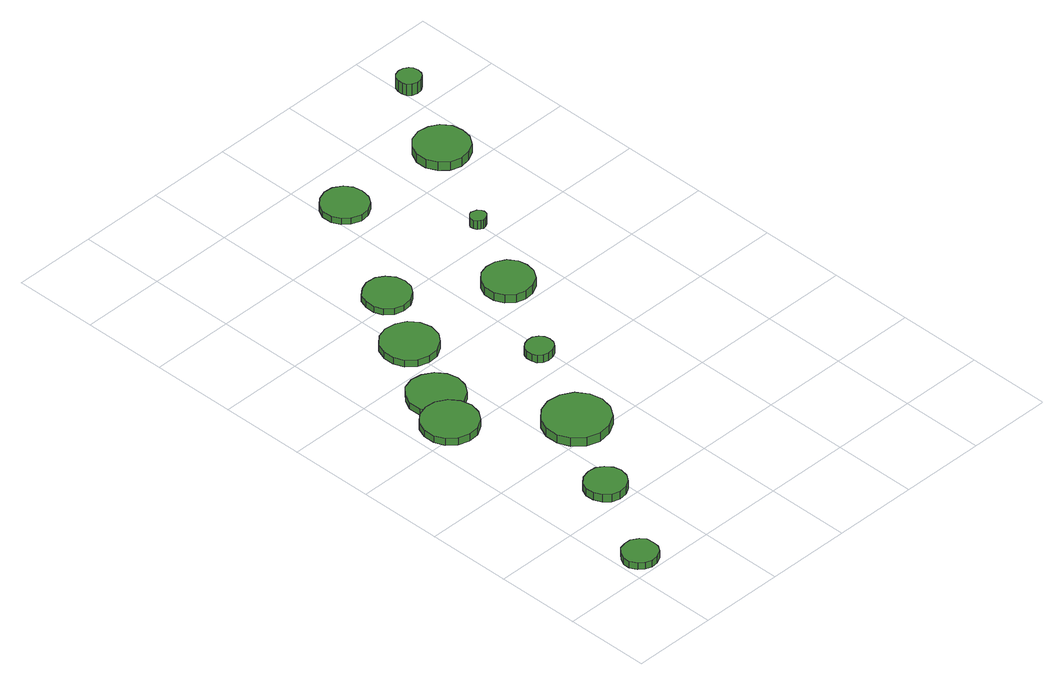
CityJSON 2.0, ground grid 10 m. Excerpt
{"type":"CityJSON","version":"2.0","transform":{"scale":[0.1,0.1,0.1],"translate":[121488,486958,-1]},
"CityObjects":{
"tree1":{"type":"SolitaryVegetationObject","attributes":{"function":"something"},"geometry":[{"type":"MultiSurface","lod":"1","boundaries":[[[0,1,2,3,4,5,6,7,8,9,10,11,12,13,14]],[[15,16,17,18,19,20,21,22,23,24,25,26,27,28,29]],[[0,29,28,1]],[[1,28,27,2]],[[2,27,26,3]],[[3,26,25,4]],[[4,25,24,5]],[[5,24,23,6]],[[6,23,22,7]],[[7,22,21,8]],[[8,21,20,9]],[[9,20,19,10]],[[10,19,18,11]],[[11,18,17,12]],[[12,17,16,13]],[[13,16,15,14]],[[14,15,29,0]]]}]},
"tree2":{"type":"SolitaryVegetationObject","attributes":{"function":"something"},"geometry":[{"type":"MultiSurface","lod":"1","boundaries":[[[30,31,32,33,34,35,36,37,38,39,40,41,42,43,44]],[[45,46,47,48,49,50,51,52,53,54,55,56,57,58,59]],[[30,59,58,31]],[[31,58,57,32]],[[32,57,56,33]],[[33,56,55,34]],[[34,55,54,35]],[[35,54,53,36]],[[36,53,52,37]],[[37,52,51,38]],[[38,51,50,39]],[[39,50,49,40]],[[40,49,48,41]],[[41,48,47,42]],[[42,47,46,43]],[[43,46,45,44]],[[44,45,59,30]]]}]},
"tree3":{"type":"SolitaryVegetationObject","attributes":{"function":"something"},"geometry":[{"type":"MultiSurface","lod":"1","boundaries":[[[60,61,62,63,64,65,66,67,68,69,70,71,72,73,74]],[[75,76,77,78,79,80,81,82,83,84,85,86,87,88,89]],[[60,89,88,61]],[[61,88,87,62]],[[62,87,86,63]],[[63,86,85,64]],[[64,85,84,65]],[[65,84,83,66]],[[66,83,82,67]],[[67,82,81,68]],[[68,81,80,69]],[[69,80,79,70]],[[70,79,78,71]],[[71,78,77,72]],[[72,77,76,73]],[[73,76,75,74]],[[74,75,89,60]]]}]},
"tree4":{"type":"SolitaryVegetationObject","attributes":{"function":"something"},"geometry":[{"type":"MultiSurface","lod":"1","boundaries":[[[90,91,92,93,94,95,96,97,98,99,100,101,102,103,104]],[[105,106,107,108,109,110,111,112,113,114,115,116,117,118,119]],[[90,119,118,91]],[[91,118,117,92]],[[92,117,116,93]],[[93,116,115,94]],[[94,115,114,95]],[[95,114,113,96]],[[96,113,112,97]],[[97,112,111,98]],[[98,111,110,99]],[[99,110,109,100]],[[100,109,108,101]],[[101,108,107,102]],[[102,107,106,103]],[[103,106,105,104]],[[104,105,119,90]]]}]},
"tree5":{"type":"SolitaryVegetationObject","attributes":{"function":"something"},"geometry":[{"type":"MultiSurface","lod":"1","boundaries":[[[120,121,122,123,124,125,126,127,128,129,130,131,132,133,134]],[[135,136,137,138,139,140,141,142,143,144,145,146,147,148,149]],[[120,149,148,121]],[[121,148,147,122]],[[122,147,146,123]],[[123,146,145,124]],[[124,145,144,125]],[[125,144,143,126]],[[126,143,142,127]],[[127,142,141,128]],[[128,141,140,129]],[[129,140,139,130]],[[130,139,138,131]],[[131,138,137,132]],[[132,137,136,133]],[[133,136,135,134]],[[134,135,149,120]]]}]},
"tree6":{"type":"SolitaryVegetationObject","attributes":{"function":"something"},"geometry":[{"type":"MultiSurface","lod":"1","boundaries":[[[150,151,152,153,154,155,156,157,158,159,160,161,162,163,164]],[[165,166,167,168,169,170,171,172,173,174,175,176,177,178,179]],[[150,179,178,151]],[[151,178,177,152]],[[152,177,176,153]],[[153,176,175,154]],[[154,175,174,155]],[[155,174,173,156]],[[156,173,172,157]],[[157,172,171,158]],[[158,171,170,159]],[[159,170,169,160]],[[160,169,168,161]],[[161,168,167,162]],[[162,167,166,163]],[[163,166,165,164]],[[164,165,179,150]]]}]},
"tree7":{"type":"SolitaryVegetationObject","attributes":{"function":"something"},"geometry":[{"type":"MultiSurface","lod":"1","boundaries":[[[180,181,182,183,184,185,186,187,188,189,190,191,192,193,194]],[[195,196,197,198,199,200,201,202,203,204,205,206,207,208,209]],[[180,209,208,181]],[[181,208,207,182]],[[182,207,206,183]],[[183,206,205,184]],[[184,205,204,185]],[[185,204,203,186]],[[186,203,202,187]],[[187,202,201,188]],[[188,201,200,189]],[[189,200,199,190]],[[190,199,198,191]],[[191,198,197,192]],[[192,197,196,193]],[[193,196,195,194]],[[194,195,209,180]]]}]},
"tree8":{"type":"SolitaryVegetationObject","attributes":{"function":"something"},"geometry":[{"type":"MultiSurface","lod":"1","boundaries":[[[210,211,212,213,214,215,216,217,218,219,220,221,222,223,224]],[[225,226,227,228,229,230,231,232,233,234,235,236,237,238,239]],[[210,239,238,211]],[[211,238,237,212]],[[212,237,236,213]],[[213,236,235,214]],[[214,235,234,215]],[[215,234,233,216]],[[216,233,232,217]],[[217,232,231,218]],[[218,231,230,219]],[[219,230,229,220]],[[220,229,228,221]],[[221,228,227,222]],[[222,227,226,223]],[[223,226,225,224]],[[224,225,239,210]]]}]},
"tree9":{"type":"SolitaryVegetationObject","attributes":{"function":"something"},"geometry":[{"type":"MultiSurface","lod":"1","boundaries":[[[240,241,242,243,244,245,246,247,248,249,250,251,252,253,254]],[[255,256,257,258,259,260,261,262,263,264,265,266,267,268,269]],[[240,269,268,241]],[[241,268,267,242]],[[242,267,266,243]],[[243,266,265,244]],[[244,265,264,245]],[[245,264,263,246]],[[246,263,262,247]],[[247,262,261,248]],[[248,261,260,249]],[[249,260,259,250]],[[250,259,258,251]],[[251,258,257,252]],[[252,257,256,253]],[[253,256,255,254]],[[254,255,269,240]]]}]},
"tree10":{"type":"SolitaryVegetationObject","attributes":{"function":"something"},"geometry":[{"type":"MultiSurface","lod":"1","boundaries":[[[270,271,272,273,274,275,276,277,278,279,280,281,282,283,284]],[[285,286,287,288,289,290,291,292,293,294,295,296,297,298,299]],[[270,299,298,271]],[[271,298,297,272]],[[272,297,296,273]],[[273,296,295,274]],[[274,295,294,275]],[[275,294,293,276]],[[276,293,292,277]],[[277,292,291,278]],[[278,291,290,279]],[[279,290,289,280]],[[280,289,288,281]],[[281,288,287,282]],[[282,287,286,283]],[[283,286,285,284]],[[284,285,299,270]]]}]},
"tree11":{"type":"SolitaryVegetationObject","attributes":{"function":"something"},"geometry":[{"type":"MultiSurface","lod":"1","boundaries":[[[300,301,302,303,304,305,306,307,308,309,310,311,312,313,314]],[[315,316,317,318,319,320,321,322,323,324,325,326,327,328,329]],[[300,329,328,301]],[[301,328,327,302]],[[302,327,326,303]],[[303,326,325,304]],[[304,325,324,305]],[[305,324,323,306]],[[306,323,322,307]],[[307,322,321,308]],[[308,321,320,309]],[[309,320,319,310]],[[310,319,318,311]],[[311,318,317,312]],[[312,317,316,313]],[[313,316,315,314]],[[314,315,329,300]]]}]},
"tree12":{"type":"SolitaryVegetationObject","attributes":{"function":"something"},"geometry":[{"type":"MultiSurface","lod":"1","boundaries":[[[330,331,332,333,334,335,336,337,338,339,340,341,342,343,344]],[[345,346,347,348,349,350,351,352,353,354,355,356,357,358,359]],[[330,359,358,331]],[[331,358,357,332]],[[332,357,356,333]],[[333,356,355,334]],[[334,355,354,335]],[[335,354,353,336]],[[336,353,352,337]],[[337,352,351,338]],[[338,351,350,339]],[[339,350,349,340]],[[340,349,348,341]],[[341,348,347,342]],[[342,347,346,343]],[[343,346,345,344]],[[344,345,359,330]]]}]},
"tree13":{"type":"SolitaryVegetationObject","attributes":{"function":"something"},"geometry":[{"type":"MultiSurface","lod":"1","boundaries":[[[360,361,362,363,364,365,366,367,368,369,370,371,372,373,374]],[[375,376,377,378,379,380,381,382,383,384,385,386,387,388,389]],[[360,389,388,361]],[[361,388,387,362]],[[362,387,386,363]],[[363,386,385,364]],[[364,385,384,365]],[[365,384,383,366]],[[366,383,382,367]],[[367,382,381,368]],[[368,381,380,369]],[[369,380,379,370]],[[370,379,378,371]],[[371,378,377,372]],[[372,377,376,373]],[[373,376,375,374]],[[374,375,389,360]]]}]}
},
"vertices":[
[44,22,16],[43,31,16],[38,37,16],[30,42,16],[22,42,16],[14,40,16],[8,34,16],[4,26,16],[4,18,16],[8,10,16],[14,5,16],[22,2,16],[30,3,16],[38,7,16],[43,14,16],[43,14,7],[38,7,7],[30,3,7],[22,2,7],[14,5,7],[8,10,7],[4,18,7],[4,26,7],[8,34,7],[14,40,7],[22,42,7],[30,42,7],[38,37,7],[43,31,7],[44,22,7],
[105,128,17],[103,137,17],[97,145,17],[89,150,17],[79,151,17],[69,148,17],[62,142,17],[58,133,17],[58,123,17],[62,114,17],[69,107,17],[79,104,17],[89,105,17],[97,110,17],[103,118,17],[103,118,7],[97,110,7],[89,105,7],[79,104,7],[69,107,7],[62,114,7],[58,123,7],[58,133,7],[62,142,7],[69,148,7],[79,151,7],[89,150,7],[97,145,7],[103,137,7],[105,128,7],
[75,316,15],[72,329,15],[64,340,15],[52,347,15],[39,348,15],[26,344,15],[16,335,15],[11,323,15],[11,309,15],[16,297,15],[26,288,15],[39,284,15],[52,285,15],[64,292,15],[72,303,15],[72,303,6],[64,292,6],[52,285,6],[39,284,6],[26,288,6],[16,297,6],[11,309,6],[11,323,6],[16,335,6],[26,344,6],[39,348,6],[52,347,6],[64,340,6],[72,329,6],[75,316,6],
[98,358,14],[95,371,14],[87,382,14],[75,389,14],[62,391,14],[49,387,14],[39,377,14],[33,365,14],[33,351,14],[39,339,14],[49,330,14],[62,325,14],[75,327,14],[87,334,14],[95,345,14],[95,345,6],[87,334,6],[75,327,6],[62,325,6],[49,330,6],[39,339,6],[33,351,6],[33,365,6],[39,377,6],[49,387,6],[62,391,6],[75,389,6],[87,382,6],[95,371,6],[98,358,6],
[175,224,17],[172,239,17],[163,252,17],[149,260,17],[133,262,17],[118,257,17],[106,246,17],[100,232,17],[100,216,17],[106,202,17],[118,191,17],[133,186,17],[149,188,17],[163,196,17],[172,209,17],[172,209,6],[163,196,6],[149,188,6],[133,186,6],[118,191,6],[106,202,6],[100,216,6],[100,232,6],[106,246,6],[118,257,6],[133,262,6],[149,260,6],[163,252,6],[172,239,6],[175,224,6],
[138,436,15],[135,449,15],[127,460,15],[115,466,15],[102,468,15],[89,464,15],[79,455,15],[74,442,15],[74,429,15],[79,417,15],[89,408,15],[102,404,15],[115,405,15],[127,412,15],[135,422,15],[135,422,6],[127,412,6],[115,405,6],[102,404,6],[89,408,6],[79,417,6],[74,429,6],[74,442,6],[79,455,6],[89,464,6],[102,468,6],[115,466,6],[127,460,6],[135,449,6],[138,436,6],
[209,333,16],[208,339,16],[204,344,16],[198,348,16],[191,348,16],[185,346,16],[180,342,16],[178,336,16],[178,329,16],[180,323,16],[185,319,16],[191,317,16],[198,318,16],[204,321,16],[208,326,16],[208,326,6],[204,321,6],[198,318,6],[191,317,6],[185,319,6],[180,323,6],[178,329,6],[178,336,6],[180,342,6],[185,346,6],[191,348,6],[198,348,6],[204,344,6],[208,339,6],[209,333,6],
[174,509,14],[172,520,14],[165,529,14],[156,535,14],[144,536,14],[134,532,14],[125,525,14],[121,514,14],[121,503,14],[125,493,14],[134,485,14],[144,482,14],[156,483,14],[165,489,14],[172,498,14],[172,498,6],[165,489,6],[156,483,6],[144,482,6],[134,485,6],[125,493,6],[121,503,6],[121,514,6],[125,525,6],[134,532,6],[144,536,6],[156,535,6],[165,529,6],[172,520,6],[174,509,6],
[279,434,17],[277,445,17],[270,455,17],[259,461,17],[247,462,17],[236,459,17],[227,451,17],[222,440,17],[222,427,17],[227,416,17],[236,408,17],[247,405,17],[259,406,17],[270,412,17],[277,422,17],[277,422,6],[270,412,6],[259,406,6],[247,405,6],[236,408,6],[227,416,6],[222,427,6],[222,440,6],[227,451,6],[236,459,6],[247,462,6],[259,461,6],[270,455,6],[277,445,6],[279,434,6],
[249,644,14],[247,655,14],[241,664,14],[231,670,14],[220,671,14],[209,667,14],[201,660,14],[196,650,14],[196,638,14],[201,628,14],[209,621,14],[220,617,14],[231,618,14],[241,624,14],[247,633,14],[247,633,6],[241,624,6],[231,618,6],[220,617,6],[209,621,6],[201,628,6],[196,638,6],[196,650,6],[201,660,6],[209,667,6],[220,671,6],[231,670,6],[241,664,6],[247,655,6],[249,644,6],
[311,527,17],[310,530,17],[307,534,17],[304,535,17],[300,536,17],[297,535,17],[294,532,17],[292,529,17],[292,525,17],[294,521,17],[297,519,17],[300,517,17],[304,518,17],[307,520,17],[310,523,17],[310,523,6],[307,520,6],[304,518,6],[300,517,6],[297,519,6],[294,521,6],[292,525,6],[292,529,6],[294,532,6],[297,535,6],[300,536,6],[304,535,6],[307,534,6],[310,530,6],[311,527,6],
[391,636,17],[389,649,17],[381,660,17],[370,666,17],[357,668,17],[344,664,17],[335,655,17],[329,643,17],[329,630,17],[335,618,17],[344,609,17],[357,605,17],[370,607,17],[381,613,17],[389,624,17],[389,624,6],[381,613,6],[370,607,6],[357,605,6],[344,609,6],[335,618,6],[329,630,6],[329,643,6],[335,655,6],[344,664,6],[357,668,6],[370,666,6],[381,660,6],[389,649,6],[391,636,6],
[426,735,21],[425,741,21],[422,745,21],[417,748,21],[411,749,21],[405,747,21],[401,743,21],[399,738,21],[399,732,21],[401,727,21],[405,723,21],[411,721,21],[417,722,21],[422,725,21],[425,729,21],[425,729,6],[422,725,6],[417,722,6],[411,721,6],[405,723,6],[401,727,6],[399,732,6],[399,738,6],[401,743,6],[405,747,6],[411,749,6],[417,748,6],[422,745,6],[425,741,6],[426,735,6]
]}
